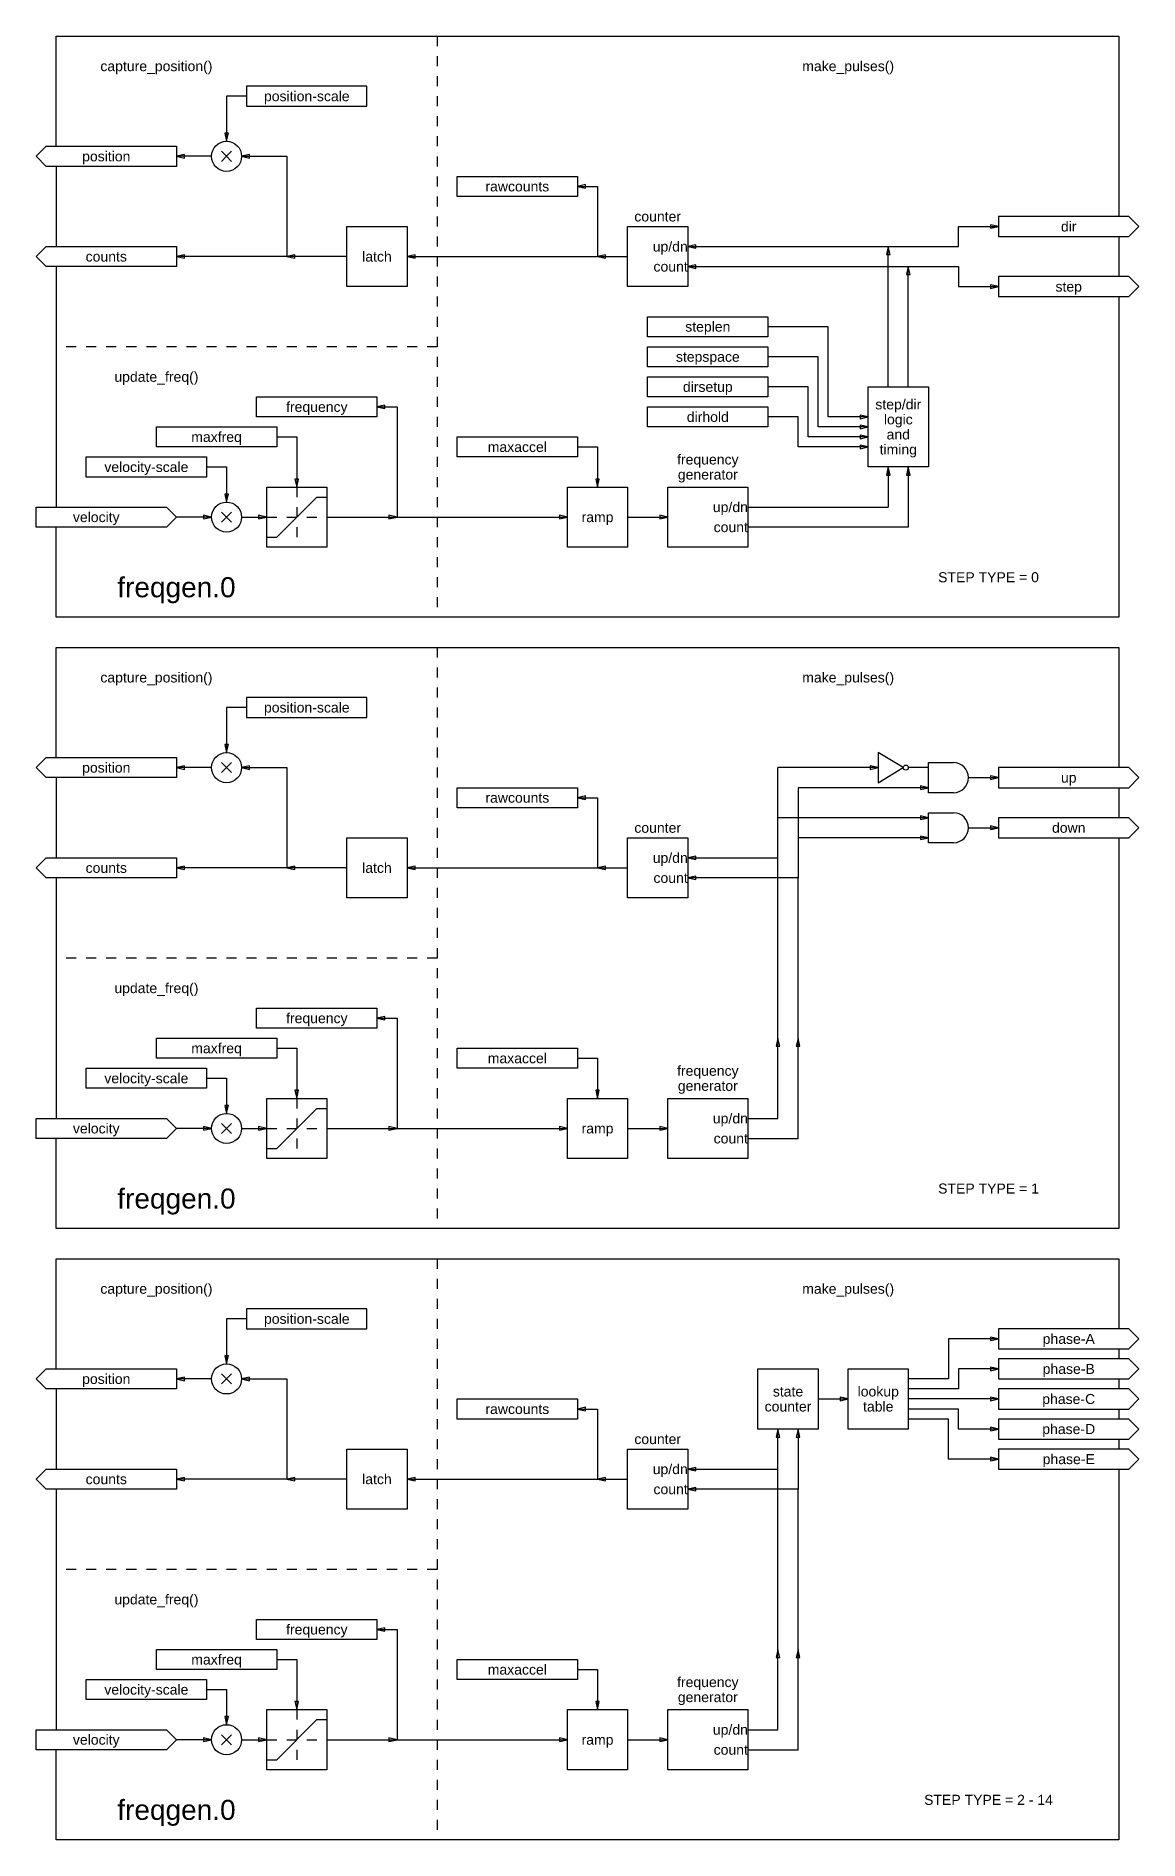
# Model space of a CAD drawing. Extents: x -20 to -9, y -1.6 to 16.4.
import ezdxf
from ezdxf.enums import TextEntityAlignment as Align

# ---------------------------------------------------------------- set-up
doc = ezdxf.new("R2010")
doc.units = 0
doc.linetypes.add('DASH', pattern=[0.1, 0.025, -0.025, -0.025, 0.025])
doc.linetypes.add('ORTHO_50_50', pattern=[0.05, 0.0125, -0.0125, -0.0125, 0.0125])
for name, color, linetype in [('INTERNALS', 7, 'CONTINUOUS'), ('PARAMS', 7, 'CONTINUOUS'), ('STANDARD', 7, 'CONTINUOUS')]:
    doc.layers.add(name, color=color, linetype=linetype)
doc.styles.add('STYLE1', font='Arial.ttf')

msp = doc.modelspace()

# ---------------------------------------------------------------- linework, layer by layer
at = {"layer": 'INTERNALS', "color": 7}
msp.add_lwpolyline([(-11.35, 9.1), (-11.6, 9.25), (-11.6, 8.95), (-11.35, 9.1), (-11.35, 9.1)], close=True, dxfattribs=at)
msp.add_circle((-11.325, 9.1), 0.025, dxfattribs=at)
at = {"layer": 'PARAMS', "color": 7}
for p, q in [((-16.7, 15.9), (-17.9, 15.9)), ((-17.9, 15.9), (-17.9, 15.7)), ((-16.7, 15.7), (-16.7, 15.9)), ((-17.9, 15.7), (-16.7, 15.7)), ((-15.8, 14.8), (-15.8, 15)), ((-15.8, 15), (-14.6, 15)), ((-14.6, 15), (-14.6, 14.8)), ((-14.6, 14.8), (-15.8, 14.8)), ((-13.9, 13.4), (-13.9, 13.6)), ((-13.9, 13.6), (-12.7, 13.6)), ((-12.7, 13.6), (-12.7, 13.4)), ((-12.7, 13.4), (-13.9, 13.4)), ((-13.9, 13.1), (-13.9, 13.3)), ((-13.9, 13.3), (-12.7, 13.3)), ((-12.7, 13.3), (-12.7, 13.1)), ((-12.7, 13.1), (-13.9, 13.1)), ((-13.9, 12.8), (-13.9, 13)), ((-13.9, 13), (-12.7, 13)), ((-12.7, 13), (-12.7, 12.8)), ((-17.8, 12.6), (-17.8, 12.8)), ((-17.8, 12.8), (-16.6, 12.8)), ((-16.6, 12.8), (-16.6, 12.6)), ((-12.7, 12.8), (-13.9, 12.8)), ((-16.6, 12.6), (-17.8, 12.6)), ((-13.9, 12.5), (-13.9, 12.7)), ((-13.9, 12.7), (-12.7, 12.7)), ((-12.7, 12.7), (-12.7, 12.5)), ((-18.8, 12.3), (-18.8, 12.5)), ((-18.8, 12.5), (-17.6, 12.5)), ((-17.6, 12.5), (-17.6, 12.3)), ((-12.7, 12.5), (-13.9, 12.5)), ((-17.6, 12.3), (-18.8, 12.3)), ((-15.8, 12.2), (-15.8, 12.4)), ((-15.8, 12.4), (-14.6, 12.4)), ((-14.6, 12.4), (-14.6, 12.2)), ((-19.5, 12), (-19.5, 12.2)), ((-19.5, 12.2), (-18.3, 12.2)), ((-18.3, 12.2), (-18.3, 12)), ((-14.6, 12.2), (-15.8, 12.2)), ((-18.3, 12), (-19.5, 12)), ((-16.7, 9.8), (-17.9, 9.8)), ((-17.9, 9.8), (-17.9, 9.6)), ((-16.7, 9.6), (-16.7, 9.8)), ((-17.9, 9.6), (-16.7, 9.6)), ((-15.8, 8.7), (-15.8, 8.9)), ((-15.8, 8.9), (-14.6, 8.9)), ((-14.6, 8.9), (-14.6, 8.7)), ((-14.6, 8.7), (-15.8, 8.7)), ((-17.8, 6.5), (-17.8, 6.7)), ((-17.8, 6.7), (-16.6, 6.7)), ((-16.6, 6.7), (-16.6, 6.5)), ((-16.6, 6.5), (-17.8, 6.5)), ((-18.8, 6.2), (-18.8, 6.4)), ((-18.8, 6.4), (-17.6, 6.4)), ((-17.6, 6.4), (-17.6, 6.2)), ((-15.8, 6.1), (-15.8, 6.3)), ((-15.8, 6.3), (-14.6, 6.3)), ((-14.6, 6.3), (-14.6, 6.1)), ((-17.6, 6.2), (-18.8, 6.2)), ((-19.5, 5.9), (-19.5, 6.1)), ((-19.5, 6.1), (-18.3, 6.1)), ((-18.3, 6.1), (-18.3, 5.9)), ((-14.6, 6.1), (-15.8, 6.1)), ((-18.3, 5.9), (-19.5, 5.9)), ((-16.7, 3.7), (-17.9, 3.7)), ((-17.9, 3.7), (-17.9, 3.5)), ((-16.7, 3.5), (-16.7, 3.7)), ((-17.9, 3.5), (-16.7, 3.5)), ((-15.8, 2.6), (-15.8, 2.8)), ((-15.8, 2.8), (-14.6, 2.8)), ((-14.6, 2.8), (-14.6, 2.6)), ((-14.6, 2.6), (-15.8, 2.6)), ((-17.8, 0.4), (-17.8, 0.6)), ((-17.8, 0.6), (-16.6, 0.6)), ((-16.6, 0.6), (-16.6, 0.4)), ((-16.6, 0.4), (-17.8, 0.4)), ((-18.8, 0.1), (-18.8, 0.3)), ((-18.8, 0.3), (-17.6, 0.3)), ((-17.6, 0.3), (-17.6, 0.1)), ((-15.8, 0), (-15.8, 0.2)), ((-15.8, 0.2), (-14.6, 0.2)), ((-14.6, 0.2), (-14.6, 0)), ((-19.5, -0.2), (-19.5, 0)), ((-19.5, 0), (-18.3, 0)), ((-17.6, 0.1), (-18.8, 0.1)), ((-18.3, 0), (-18.3, -0.2)), ((-14.6, 0), (-15.8, 0)), ((-18.3, -0.2), (-19.5, -0.2))]:
    msp.add_line(p, q, dxfattribs=at)
at = {"layer": 'STANDARD', "color": 7}
for p, q in [((-19.8, 15.3), (-19.8, 16.4)), ((-19.8, 16.4), (-9.2, 16.4)), ((-9.2, 16.4), (-9.2, 14.6)), ((-17.9, 15.8), (-18.1, 15.8)), ((-18.1, 15.8), (-18.1, 15.35)), ((-18.25, 15.2), (-18.6, 15.2)), ((-18.1, 15.2), (-18.15, 15.25)), ((-18.1, 15.2), (-18.15, 15.15)), ((-18.1, 15.2), (-18.05, 15.25)), ((-18.1, 15.2), (-18.05, 15.15)), ((-17.95, 15.2), (-17.5, 15.2)), ((-17.5, 15.2), (-17.5, 14.2)), ((-19.8, 15.1), (-19.8, 14.3)), ((-14.6, 14.9), (-14.4, 14.9)), ((-14.4, 14.9), (-14.4, 14.2)), ((-10.8, 14.3), (-10.8, 14.5)), ((-10.8, 14.5), (-10.4, 14.5)), ((-9.2, 14.4), (-9.2, 14)), ((-13.5, 14.3), (-10.8, 14.3)), ((-11.5, 12.9), (-11.5, 14.3)), ((-19.8, 14.1), (-19.8, 11.7)), ((-17.5, 14.2), (-18.6, 14.2)), ((-16.9, 14.2), (-17.5, 14.2)), ((-14.4, 14.2), (-14.1, 14.2)), ((-13.5, 14.1), (-10.8, 14.1)), ((-11.3, 12.9), (-11.3, 14.1)), ((-10.8, 14.1), (-10.8, 13.9)), ((-10.8, 13.9), (-10.4, 13.9)), ((-9.2, 13.8), (-9.2, 10.6)), ((-12.1, 13.5), (-12.7, 13.5)), ((-12.1, 12.6), (-12.1, 13.5)), ((-12.2, 13.2), (-12.7, 13.2)), ((-12.2, 12.5), (-12.2, 13.2)), ((-12.3, 12.9), (-12.7, 12.9)), ((-12.3, 12.4), (-12.3, 12.9)), ((-16.6, 12.7), (-16.4, 12.7)), ((-16.4, 12.7), (-16.4, 11.6)), ((-12.4, 12.6), (-12.7, 12.6)), ((-12.4, 12.3), (-12.4, 12.6)), ((-11.7, 12.6), (-12.1, 12.6)), ((-11.7, 12.5), (-12.2, 12.5)), ((-17.6, 12.4), (-17.4, 12.4)), ((-17.4, 12.4), (-17.4, 11.9)), ((-14.6, 12.3), (-14.4, 12.3)), ((-14.4, 12.3), (-14.4, 11.9)), ((-11.7, 12.3), (-12.4, 12.3)), ((-11.7, 12.4), (-12.3, 12.4)), ((-18.3, 12.1), (-18.1, 12.1)), ((-18.1, 12.1), (-18.1, 11.75)), ((-11.5, 12.1), (-11.5, 11.7)), ((-11.3, 12.1), (-11.3, 11.5)), ((-17.6, 11.4), (-17.2, 11.8)), ((-17.2, 11.8), (-17.1, 11.8)), ((-12.9, 11.7), (-11.5, 11.7)), ((-18.25, 11.6), (-18.6, 11.6)), ((-18.1, 11.6), (-18.15, 11.65)), ((-18.1, 11.6), (-18.15, 11.55)), ((-18.1, 11.6), (-18.05, 11.65)), ((-18.1, 11.6), (-18.05, 11.55)), ((-17.95, 11.6), (-17.7, 11.6)), ((-17.1, 11.6), (-16.4, 11.6)), ((-16.4, 11.6), (-14.7, 11.6)), ((-14.1, 11.6), (-13.7, 11.6)), ((-19.8, 10.6), (-19.8, 11.5)), ((-17.7, 11.4), (-17.6, 11.4)), ((-11.3, 11.5), (-12.9, 11.5)), ((-9.2, 10.6), (-19.8, 10.6)), ((-19.8, 9.2), (-19.8, 10.3)), ((-19.8, 10.3), (-9.2, 10.3)), ((-9.2, 10.3), (-9.2, 9.1)), ((-17.9, 9.7), (-18.1, 9.7)), ((-18.1, 9.7), (-18.1, 9.25)), ((-19.8, 9), (-19.8, 8.2)), ((-18.25, 9.1), (-18.6, 9.1)), ((-18.1, 9.1), (-18.15, 9.15)), ((-18.1, 9.1), (-18.15, 9.05)), ((-18.1, 9.1), (-18.05, 9.15)), ((-18.1, 9.1), (-18.05, 9.05)), ((-17.95, 9.1), (-17.5, 9.1)), ((-17.5, 9.1), (-17.5, 8.1)), ((-12.6, 6.4), (-12.6, 9.1)), ((-11.6, 9.1), (-12.6, 9.1)), ((-11.1, 9.1), (-11.3, 9.1)), ((-11.1, 8.85), (-11.1, 9.15)), ((-11.1, 9.15), (-10.85, 9.15)), ((-10.7, 9), (-10.4, 9)), ((-12.4, 8.9), (-12.4, 8)), ((-11.1, 8.9), (-12.4, 8.9)), ((-10.85, 8.85), (-11.1, 8.85)), ((-9.2, 8.9), (-9.2, 8.6)), ((-14.6, 8.8), (-14.4, 8.8)), ((-14.4, 8.8), (-14.4, 8.1)), ((-11.1, 8.35), (-11.1, 8.65)), ((-11.1, 8.65), (-10.85, 8.65)), ((-11.1, 8.6), (-12.6, 8.6)), ((-10.7, 8.5), (-10.4, 8.5)), ((-11.1, 8.4), (-12.4, 8.4)), ((-10.85, 8.35), (-11.1, 8.35)), ((-9.2, 8.4), (-9.2, 4.5)), ((-17.5, 8.1), (-18.6, 8.1)), ((-16.9, 8.1), (-17.5, 8.1)), ((-14.4, 8.1), (-14.1, 8.1)), ((-13.5, 8.2), (-12.6, 8.2)), ((-19.8, 8), (-19.8, 5.6)), ((-12.4, 8), (-13.5, 8)), ((-12.4, 6.4), (-12.4, 8)), ((-16.6, 6.6), (-16.4, 6.6)), ((-16.4, 6.6), (-16.4, 5.5)), ((-17.6, 6.3), (-17.4, 6.3)), ((-17.4, 6.3), (-17.4, 5.8)), ((-12.6, 5.6), (-12.6, 6.4)), ((-12.4, 5.4), (-12.4, 6.4)), ((-14.6, 6.2), (-14.4, 6.2)), ((-14.4, 6.2), (-14.4, 5.8)), ((-18.3, 6), (-18.1, 6)), ((-18.1, 6), (-18.1, 5.65)), ((-17.6, 5.3), (-17.2, 5.7)), ((-17.2, 5.7), (-17.1, 5.7)), ((-12.9, 5.6), (-12.6, 5.6)), ((-19.8, 4.5), (-19.8, 5.4)), ((-18.25, 5.5), (-18.6, 5.5)), ((-18.1, 5.5), (-18.15, 5.55)), ((-18.1, 5.5), (-18.15, 5.45)), ((-18.1, 5.5), (-18.05, 5.55)), ((-18.1, 5.5), (-18.05, 5.45)), ((-17.95, 5.5), (-17.7, 5.5)), ((-17.1, 5.5), (-16.4, 5.5)), ((-16.4, 5.5), (-14.7, 5.5)), ((-14.1, 5.5), (-13.7, 5.5)), ((-12.9, 5.4), (-12.4, 5.4)), ((-17.7, 5.3), (-17.6, 5.3)), ((-9.2, 4.5), (-19.8, 4.5)), ((-19.8, 3.1), (-19.8, 4.2)), ((-19.8, 4.2), (-9.2, 4.2)), ((-9.2, 4.2), (-9.2, 3.5)), ((-17.9, 3.6), (-18.1, 3.6)), ((-18.1, 3.6), (-18.1, 3.15)), ((-10.9, 3.4), (-10.9, 3)), ((-10.4, 3.4), (-10.9, 3.4)), ((-9.2, 3.3), (-9.2, 3.2)), ((-10.8, 3.1), (-10.8, 2.9)), ((-10.4, 3.1), (-10.8, 3.1)), ((-19.8, 2.9), (-19.8, 2.1)), ((-18.25, 3), (-18.6, 3)), ((-18.1, 3), (-18.15, 3.05)), ((-18.1, 3), (-18.15, 2.95)), ((-18.1, 3), (-18.05, 3.05)), ((-18.1, 3), (-18.05, 2.95)), ((-17.95, 3), (-17.5, 3)), ((-17.5, 3), (-17.5, 2)), ((-10.9, 3), (-11.3, 3)), ((-10.8, 2.9), (-11.3, 2.9)), ((-9.2, 3), (-9.2, 2.9)), ((-14.6, 2.7), (-14.4, 2.7)), ((-14.4, 2.7), (-14.4, 2)), ((-12.2, 2.8), (-11.9, 2.8)), ((-10.4, 2.8), (-11.3, 2.8)), ((-10.8, 2.7), (-11.3, 2.7)), ((-10.8, 2.5), (-10.8, 2.7)), ((-9.2, 2.7), (-9.2, 2.6)), ((-10.9, 2.6), (-11.3, 2.6)), ((-10.9, 2.2), (-10.9, 2.6)), ((-12.6, 0.3), (-12.6, 2.5)), ((-12.4, 2.5), (-12.4, 1.9)), ((-10.4, 2.5), (-10.8, 2.5)), ((-9.2, 2.4), (-9.2, 2.3)), ((-10.4, 2.2), (-10.9, 2.2)), ((-17.5, 2), (-18.6, 2)), ((-16.9, 2), (-17.5, 2)), ((-14.4, 2), (-14.1, 2)), ((-13.5, 2.1), (-12.6, 2.1)), ((-9.2, 2.1), (-9.2, -1.6)), ((-19.8, 1.9), (-19.8, -0.5)), ((-12.4, 1.9), (-13.5, 1.9)), ((-12.4, 0.3), (-12.4, 1.9)), ((-16.6, 0.5), (-16.4, 0.5)), ((-16.4, 0.5), (-16.4, -0.6)), ((-17.6, 0.2), (-17.4, 0.2)), ((-17.4, 0.2), (-17.4, -0.3)), ((-12.6, -0.5), (-12.6, 0.3)), ((-12.4, -0.7), (-12.4, 0.3)), ((-14.6, 0.1), (-14.4, 0.1)), ((-14.4, 0.1), (-14.4, -0.3)), ((-18.3, -0.1), (-18.1, -0.1)), ((-18.1, -0.1), (-18.1, -0.45)), ((-17.6, -0.8), (-17.2, -0.4)), ((-17.2, -0.4), (-17.1, -0.4)), ((-12.9, -0.5), (-12.6, -0.5)), ((-19.8, -1.6), (-19.8, -0.7)), ((-18.25, -0.6), (-18.6, -0.6)), ((-18.1, -0.6), (-18.15, -0.55)), ((-18.1, -0.6), (-18.15, -0.65)), ((-18.1, -0.6), (-18.05, -0.55)), ((-18.1, -0.6), (-18.05, -0.65)), ((-17.95, -0.6), (-17.7, -0.6)), ((-17.1, -0.6), (-16.4, -0.6)), ((-16.4, -0.6), (-14.7, -0.6)), ((-14.1, -0.6), (-13.7, -0.6)), ((-12.9, -0.7), (-12.4, -0.7)), ((-17.7, -0.8), (-17.6, -0.8)), ((-9.2, -1.6), (-19.8, -1.6))]:
    msp.add_line(p, q, dxfattribs=at)
at = {"layer": 'STANDARD', "color": 7, "linetype": 'DASH'}
for p, q in [((-16, 16.4), (-16, 10.6)), ((-16, 13.3), (-19.8, 13.3)), ((-16, 10.3), (-16, 4.5)), ((-16, 7.2), (-19.8, 7.2)), ((-16, 4.2), (-16, -1.6)), ((-16, 1.1), (-19.8, 1.1))]:
    msp.add_line(p, q, dxfattribs=at)
at = {"layer": 'STANDARD', "color": 7, "linetype": 'ORTHO_50_50'}
for p, q in [((-17.4, 11.9), (-17.4, 11.3)), ((-17.7, 11.6), (-17.1, 11.6)), ((-17.4, 5.8), (-17.4, 5.2)), ((-17.7, 5.5), (-17.1, 5.5)), ((-17.4, -0.3), (-17.4, -0.9)), ((-17.7, -0.6), (-17.1, -0.6))]:
    msp.add_line(p, q, dxfattribs=at)
at = {"layer": 'STANDARD', "color": 7}
for points in [[(-19.9, 15.1), (-20, 15.2), (-19.9, 15.3), (-18.6, 15.3), (-18.6, 15.1), (-19.9, 15.1), (-19.9, 15.1)], [(-9.1, 14.4), (-9, 14.5), (-9.1, 14.6), (-10.4, 14.6), (-10.4, 14.4), (-9.1, 14.4), (-9.1, 14.4)], [(-16.9, 13.9), (-16.9, 14.5), (-16.3, 14.5), (-16.3, 13.9), (-16.9, 13.9)], [(-14.1, 13.9), (-14.1, 14.5), (-13.5, 14.5), (-13.5, 13.9), (-14.1, 13.9)], [(-19.9, 14.1), (-20, 14.2), (-19.9, 14.3), (-18.6, 14.3), (-18.6, 14.1), (-19.9, 14.1), (-19.9, 14.1)], [(-9.1, 13.8), (-9, 13.9), (-9.1, 14), (-10.4, 14), (-10.4, 13.8), (-9.1, 13.8), (-9.1, 13.8)], [(-11.7, 12.1), (-11.7, 12.9), (-11.1, 12.9), (-11.1, 12.1), (-11.7, 12.1)], [(-17.7, 11.3), (-17.7, 11.9), (-17.1, 11.9), (-17.1, 11.3), (-17.7, 11.3)], [(-14.7, 11.3), (-14.7, 11.9), (-14.1, 11.9), (-14.1, 11.3), (-14.7, 11.3)], [(-13.7, 11.3), (-13.7, 11.9), (-12.9, 11.9), (-12.9, 11.3), (-13.7, 11.3)], [(-20, 11.5), (-20, 11.7), (-18.7, 11.7), (-18.6, 11.6), (-18.7, 11.5), (-20, 11.5), (-20, 11.5)], [(-19.9, 9), (-20, 9.1), (-19.9, 9.2), (-18.6, 9.2), (-18.6, 9), (-19.9, 9), (-19.9, 9)], [(-9.1, 8.9), (-9, 9), (-9.1, 9.1), (-10.4, 9.1), (-10.4, 8.9), (-9.1, 8.9), (-9.1, 8.9)], [(-9.1, 8.4), (-9, 8.5), (-9.1, 8.6), (-10.4, 8.6), (-10.4, 8.4), (-9.1, 8.4), (-9.1, 8.4)], [(-16.9, 7.8), (-16.9, 8.4), (-16.3, 8.4), (-16.3, 7.8), (-16.9, 7.8)], [(-14.1, 7.8), (-14.1, 8.4), (-13.5, 8.4), (-13.5, 7.8), (-14.1, 7.8)], [(-19.9, 8), (-20, 8.1), (-19.9, 8.2), (-18.6, 8.2), (-18.6, 8), (-19.9, 8), (-19.9, 8)], [(-17.7, 5.2), (-17.7, 5.8), (-17.1, 5.8), (-17.1, 5.2), (-17.7, 5.2)], [(-14.7, 5.2), (-14.7, 5.8), (-14.1, 5.8), (-14.1, 5.2), (-14.7, 5.2)], [(-13.7, 5.2), (-13.7, 5.8), (-12.9, 5.8), (-12.9, 5.2), (-13.7, 5.2)], [(-20, 5.4), (-20, 5.6), (-18.7, 5.6), (-18.6, 5.5), (-18.7, 5.4), (-20, 5.4), (-20, 5.4)], [(-9.1, 3.3), (-9, 3.4), (-9.1, 3.5), (-10.4, 3.5), (-10.4, 3.3), (-9.1, 3.3), (-9.1, 3.3)], [(-19.9, 2.9), (-20, 3), (-19.9, 3.1), (-18.6, 3.1), (-18.6, 2.9), (-19.9, 2.9), (-19.9, 2.9)], [(-12.8, 2.5), (-12.8, 3.1), (-12.2, 3.1), (-12.2, 2.5), (-12.8, 2.5)], [(-11.9, 2.5), (-11.9, 3.1), (-11.3, 3.1), (-11.3, 2.5), (-11.9, 2.5)], [(-9.1, 3), (-9, 3.1), (-9.1, 3.2), (-10.4, 3.2), (-10.4, 3), (-9.1, 3), (-9.1, 3)], [(-9.1, 2.7), (-9, 2.8), (-9.1, 2.9), (-10.4, 2.9), (-10.4, 2.7), (-9.1, 2.7), (-9.1, 2.7)], [(-9.1, 2.4), (-9, 2.5), (-9.1, 2.6), (-10.4, 2.6), (-10.4, 2.4), (-9.1, 2.4), (-9.1, 2.4)], [(-16.9, 1.7), (-16.9, 2.3), (-16.3, 2.3), (-16.3, 1.7), (-16.9, 1.7)], [(-14.1, 1.7), (-14.1, 2.3), (-13.5, 2.3), (-13.5, 1.7), (-14.1, 1.7)], [(-9.1, 2.1), (-9, 2.2), (-9.1, 2.3), (-10.4, 2.3), (-10.4, 2.1), (-9.1, 2.1), (-9.1, 2.1)], [(-19.9, 1.9), (-20, 2), (-19.9, 2.1), (-18.6, 2.1), (-18.6, 1.9), (-19.9, 1.9), (-19.9, 1.9)], [(-17.7, -0.9), (-17.7, -0.3), (-17.1, -0.3), (-17.1, -0.9), (-17.7, -0.9)], [(-14.7, -0.9), (-14.7, -0.3), (-14.1, -0.3), (-14.1, -0.9), (-14.7, -0.9)], [(-13.7, -0.9), (-13.7, -0.3), (-12.9, -0.3), (-12.9, -0.9), (-13.7, -0.9)], [(-20, -0.7), (-20, -0.5), (-18.7, -0.5), (-18.6, -0.6), (-18.7, -0.7), (-20, -0.7), (-20, -0.7)]]:
    msp.add_lwpolyline(points, close=True, dxfattribs=at)
for points in [[(-18.1, 15.35), (-18.08222, 15.43), (-18.11778, 15.43), (-18.1, 15.35)], [(-18.6, 15.2), (-18.52, 15.18222), (-18.52, 15.21778), (-18.6, 15.2)], [(-17.95, 15.2), (-17.87, 15.18222), (-17.87, 15.21778), (-17.95, 15.2)], [(-14.6, 14.9), (-14.52, 14.88222), (-14.52, 14.91778), (-14.6, 14.9)], [(-10.4, 14.5), (-10.48, 14.51778), (-10.48, 14.48222), (-10.4, 14.5)], [(-13.5, 14.3), (-13.42, 14.28222), (-13.42, 14.31778), (-13.5, 14.3)], [(-11.5, 14.3), (-11.51778, 14.22), (-11.48222, 14.22), (-11.5, 14.3)], [(-18.6, 14.2), (-18.52, 14.18222), (-18.52, 14.21778), (-18.6, 14.2)], [(-17.5, 14.2), (-17.42, 14.18222), (-17.42, 14.21778), (-17.5, 14.2)], [(-16.3, 14.2), (-16.22, 14.18222), (-16.22, 14.21778), (-16.3, 14.2)], [(-16.3, 14.2), (-14.4, 14.2)], [(-14.4, 14.2), (-14.32, 14.18222), (-14.32, 14.21778), (-14.4, 14.2)], [(-13.5, 14.1), (-13.42, 14.08222), (-13.42, 14.11778), (-13.5, 14.1)], [(-11.3, 14.1), (-11.31778, 14.02), (-11.28222, 14.02), (-11.3, 14.1)], [(-10.4, 13.9), (-10.48, 13.91778), (-10.48, 13.88222), (-10.4, 13.9)], [(-16.6, 12.7), (-16.52, 12.68222), (-16.52, 12.71778), (-16.6, 12.7)], [(-11.7, 12.6), (-11.78, 12.61778), (-11.78, 12.58222), (-11.7, 12.6)], [(-11.7, 12.5), (-11.78, 12.51778), (-11.78, 12.48222), (-11.7, 12.5)], [(-11.7, 12.4), (-11.78, 12.41778), (-11.78, 12.38222), (-11.7, 12.4)], [(-11.7, 12.3), (-11.78, 12.31778), (-11.78, 12.28222), (-11.7, 12.3)], [(-11.5, 12.1), (-11.51778, 12.02), (-11.48222, 12.02), (-11.5, 12.1)], [(-11.3, 12.1), (-11.31778, 12.02), (-11.28222, 12.02), (-11.3, 12.1)], [(-17.4, 11.9), (-17.38222, 11.98), (-17.41778, 11.98), (-17.4, 11.9)], [(-14.4, 11.9), (-14.38222, 11.98), (-14.41778, 11.98), (-14.4, 11.9)], [(-18.1, 11.75), (-18.08222, 11.83), (-18.11778, 11.83), (-18.1, 11.75)], [(-18.25, 11.6), (-18.33, 11.61778), (-18.33, 11.58222), (-18.25, 11.6)], [(-17.7, 11.6), (-17.78, 11.61778), (-17.78, 11.58222), (-17.7, 11.6)], [(-16.4, 11.6), (-16.48, 11.61778), (-16.48, 11.58222), (-16.4, 11.6)], [(-14.7, 11.6), (-14.78, 11.61778), (-14.78, 11.58222), (-14.7, 11.6)], [(-13.7, 11.6), (-13.78, 11.61778), (-13.78, 11.58222), (-13.7, 11.6)], [(-18.1, 9.25), (-18.08222, 9.33), (-18.11778, 9.33), (-18.1, 9.25)], [(-18.6, 9.1), (-18.52, 9.08222), (-18.52, 9.11778), (-18.6, 9.1)], [(-17.95, 9.1), (-17.87, 9.08222), (-17.87, 9.11778), (-17.95, 9.1)], [(-11.6, 9.1), (-11.68, 9.11778), (-11.68, 9.08222), (-11.6, 9.1)], [(-10.4, 9), (-10.48, 9.01778), (-10.48, 8.98222), (-10.4, 9)], [(-11.1, 8.9), (-11.18, 8.91778), (-11.18, 8.88222), (-11.1, 8.9)], [(-14.6, 8.8), (-14.52, 8.78222), (-14.52, 8.81778), (-14.6, 8.8)], [(-11.1, 8.6), (-11.18, 8.61778), (-11.18, 8.58222), (-11.1, 8.6)], [(-10.4, 8.5), (-10.48, 8.51778), (-10.48, 8.48222), (-10.4, 8.5)], [(-11.1, 8.4), (-11.18, 8.41778), (-11.18, 8.38222), (-11.1, 8.4)], [(-18.6, 8.1), (-18.52, 8.08222), (-18.52, 8.11778), (-18.6, 8.1)], [(-17.5, 8.1), (-17.42, 8.08222), (-17.42, 8.11778), (-17.5, 8.1)], [(-16.3, 8.1), (-16.22, 8.08222), (-16.22, 8.11778), (-16.3, 8.1)], [(-16.3, 8.1), (-14.4, 8.1)], [(-14.4, 8.1), (-14.32, 8.08222), (-14.32, 8.11778), (-14.4, 8.1)], [(-13.5, 8.2), (-13.42, 8.18222), (-13.42, 8.21778), (-13.5, 8.2)], [(-13.5, 8), (-13.42, 7.98222), (-13.42, 8.01778), (-13.5, 8)], [(-16.6, 6.6), (-16.52, 6.58222), (-16.52, 6.61778), (-16.6, 6.6)], [(-12.6, 6.4), (-12.61778, 6.32), (-12.58222, 6.32), (-12.6, 6.4)], [(-12.4, 6.4), (-12.41778, 6.32), (-12.38222, 6.32), (-12.4, 6.4)], [(-17.4, 5.8), (-17.38222, 5.88), (-17.41778, 5.88), (-17.4, 5.8)], [(-14.4, 5.8), (-14.38222, 5.88), (-14.41778, 5.88), (-14.4, 5.8)], [(-18.1, 5.65), (-18.08222, 5.73), (-18.11778, 5.73), (-18.1, 5.65)], [(-18.25, 5.5), (-18.33, 5.51778), (-18.33, 5.48222), (-18.25, 5.5)], [(-17.7, 5.5), (-17.78, 5.51778), (-17.78, 5.48222), (-17.7, 5.5)], [(-16.4, 5.5), (-16.48, 5.51778), (-16.48, 5.48222), (-16.4, 5.5)], [(-14.7, 5.5), (-14.78, 5.51778), (-14.78, 5.48222), (-14.7, 5.5)], [(-13.7, 5.5), (-13.78, 5.51778), (-13.78, 5.48222), (-13.7, 5.5)], [(-10.4, 3.4), (-10.48, 3.41778), (-10.48, 3.38222), (-10.4, 3.4)], [(-18.1, 3.15), (-18.08222, 3.23), (-18.11778, 3.23), (-18.1, 3.15)], [(-10.4, 3.1), (-10.48, 3.11778), (-10.48, 3.08222), (-10.4, 3.1)], [(-18.6, 3), (-18.52, 2.98222), (-18.52, 3.01778), (-18.6, 3)], [(-17.95, 3), (-17.87, 2.98222), (-17.87, 3.01778), (-17.95, 3)], [(-14.6, 2.7), (-14.52, 2.68222), (-14.52, 2.71778), (-14.6, 2.7)], [(-11.9, 2.8), (-11.98, 2.81778), (-11.98, 2.78222), (-11.9, 2.8)], [(-10.4, 2.8), (-10.48, 2.81778), (-10.48, 2.78222), (-10.4, 2.8)], [(-12.6, 2.5), (-12.61778, 2.42), (-12.58222, 2.42), (-12.6, 2.5)], [(-12.4, 2.5), (-12.41778, 2.42), (-12.38222, 2.42), (-12.4, 2.5)], [(-10.4, 2.5), (-10.48, 2.51778), (-10.48, 2.48222), (-10.4, 2.5)], [(-10.4, 2.2), (-10.48, 2.21778), (-10.48, 2.18222), (-10.4, 2.2)], [(-18.6, 2), (-18.52, 1.98222), (-18.52, 2.01778), (-18.6, 2)], [(-17.5, 2), (-17.42, 1.98222), (-17.42, 2.01778), (-17.5, 2)], [(-16.3, 2), (-16.22, 1.98222), (-16.22, 2.01778), (-16.3, 2)], [(-16.3, 2), (-14.4, 2)], [(-14.4, 2), (-14.32, 1.98222), (-14.32, 2.01778), (-14.4, 2)], [(-13.5, 2.1), (-13.42, 2.08222), (-13.42, 2.11778), (-13.5, 2.1)], [(-13.5, 1.9), (-13.42, 1.88222), (-13.42, 1.91778), (-13.5, 1.9)], [(-16.6, 0.5), (-16.52, 0.48222), (-16.52, 0.51778), (-16.6, 0.5)], [(-12.6, 0.3), (-12.61778, 0.22), (-12.58222, 0.22), (-12.6, 0.3)], [(-12.4, 0.3), (-12.41778, 0.22), (-12.38222, 0.22), (-12.4, 0.3)], [(-17.4, -0.3), (-17.38222, -0.22), (-17.41778, -0.22), (-17.4, -0.3)], [(-14.4, -0.3), (-14.38222, -0.22), (-14.41778, -0.22), (-14.4, -0.3)], [(-18.1, -0.45), (-18.08222, -0.37), (-18.11778, -0.37), (-18.1, -0.45)], [(-18.25, -0.6), (-18.33, -0.58222), (-18.33, -0.61778), (-18.25, -0.6)], [(-17.7, -0.6), (-17.78, -0.58222), (-17.78, -0.61778), (-17.7, -0.6)], [(-16.4, -0.6), (-16.48, -0.58222), (-16.48, -0.61778), (-16.4, -0.6)], [(-14.7, -0.6), (-14.78, -0.58222), (-14.78, -0.61778), (-14.7, -0.6)], [(-13.7, -0.6), (-13.78, -0.58222), (-13.78, -0.61778), (-13.7, -0.6)]]:
    msp.add_lwpolyline(points, dxfattribs=at)
for centre in [(-18.1, 15.2), (-18.1, 11.6), (-18.1, 9.1), (-18.1, 5.5), (-18.1, 3), (-18.1, -0.6)]:
    msp.add_circle(centre, 0.15, dxfattribs=at)
for centre in [(-10.85, 9), (-10.85, 8.5)]:
    msp.add_arc(centre, 0.15, 270, 450, dxfattribs=at)

# ---------------------------------------------------------------- texts
at = {"layer": 'PARAMS', "color": 7, "style": 'STYLE1'}
for s, p in [('position-scale', (-17.3, 15.8)), ('rawcounts', (-15.2, 14.9)), ('counter', (-13.8, 14.6)), ('latch', (-16.6, 14.2)), ('steplen', (-13.3, 13.5)), ('stepspace', (-13.3, 13.2)), ('dirsetup', (-13.3, 12.9)), ('step/dir', (-11.4, 12.725)), ('frequency', (-17.2, 12.7)), ('dirhold', (-13.3, 12.6)), ('logic', (-11.4, 12.575)), ('maxfreq', (-18.2, 12.4)), ('and', (-11.4, 12.425)), ('maxaccel', (-15.2, 12.3)), ('timing', (-11.4, 12.275)), ('velocity-scale', (-18.9, 12.1)), ('frequency', (-13.3, 12.175)), ('generator', (-13.3, 12.025)), ('ramp', (-14.4, 11.6)), ('position-scale', (-17.3, 9.7)), ('rawcounts', (-15.2, 8.8)), ('counter', (-13.8, 8.5)), ('latch', (-16.6, 8.1)), ('frequency', (-17.2, 6.6)), ('maxfreq', (-18.2, 6.3)), ('maxaccel', (-15.2, 6.2)), ('frequency', (-13.3, 6.075)), ('velocity-scale', (-18.9, 6)), ('generator', (-13.3, 5.925)), ('ramp', (-14.4, 5.5)), ('position-scale', (-17.3, 3.6)), ('state', (-12.5, 2.875)), ('lookup', (-11.6, 2.875)), ('rawcounts', (-15.2, 2.7)), ('counter', (-12.5, 2.725)), ('table', (-11.6, 2.725)), ('counter', (-13.8, 2.4)), ('latch', (-16.6, 2)), ('frequency', (-17.2, 0.5)), ('maxfreq', (-18.2, 0.2)), ('maxaccel', (-15.2, 0.1)), ('frequency', (-13.3, -0.025)), ('velocity-scale', (-18.9, -0.1)), ('generator', (-13.3, -0.175)), ('ramp', (-14.4, -0.6))]:
    msp.add_text(s, height=0.1, dxfattribs=at).set_placement(p, align=Align.MIDDLE_CENTER)
at = {"layer": 'STANDARD', "color": 7, "style": 'STYLE1'}
for s, height, p in [('capture_position()', 0.1, (-18.8, 16.1)), ('make_pulses()', 0.1, (-11.9, 16.1)), ('position', 0.1, (-19.3, 15.2)), ('dir', 0.1, (-9.7, 14.5)), ('counts', 0.1, (-19.3, 14.2)), ('step', 0.1, (-9.7, 13.9)), ('update_freq()', 0.1, (-18.8, 13)), ('velocity', 0.1, (-19.4, 11.6)), ('freqgen.0', 0.2, (-18.6, 10.9)), ('STEP TYPE = 0', 0.1, (-10.5, 11)), ('capture_position()', 0.1, (-18.8, 10)), ('make_pulses()', 0.1, (-11.9, 10)), ('position', 0.1, (-19.3, 9.1)), ('up', 0.1, (-9.7, 9)), ('down', 0.1, (-9.7, 8.5)), ('counts', 0.1, (-19.3, 8.1)), ('update_freq()', 0.1, (-18.8, 6.9)), ('velocity', 0.1, (-19.4, 5.5)), ('freqgen.0', 0.2, (-18.6, 4.8)), ('STEP TYPE = 1', 0.1, (-10.5, 4.9)), ('capture_position()', 0.1, (-18.8, 3.9)), ('make_pulses()', 0.1, (-11.9, 3.9)), ('phase-A', 0.1, (-9.7, 3.4)), ('phase-B', 0.1, (-9.7, 3.1)), ('position', 0.1, (-19.3, 3)), ('phase-C', 0.1, (-9.7, 2.8)), ('phase-D', 0.1, (-9.7, 2.5)), ('phase-E', 0.1, (-9.7, 2.2)), ('counts', 0.1, (-19.3, 2)), ('update_freq()', 0.1, (-18.8, 0.8)), ('velocity', 0.1, (-19.4, -0.6)), ('freqgen.0', 0.2, (-18.6, -1.3)), ('STEP TYPE = 2 - 14', 0.1, (-10.5, -1.2))]:
    msp.add_text(s, height=height, dxfattribs=at).set_placement(p, align=Align.MIDDLE_CENTER)
for s, p in [('up/dn', (-13.5, 14.3)), ('count', (-13.5, 14.1)), ('up/dn', (-12.9, 11.7)), ('count', (-12.9, 11.5)), ('up/dn', (-13.5, 8.2)), ('count', (-13.5, 8)), ('up/dn', (-12.9, 5.6)), ('count', (-12.9, 5.4)), ('up/dn', (-13.5, 2.1)), ('count', (-13.5, 1.9)), ('up/dn', (-12.9, -0.5)), ('count', (-12.9, -0.7))]:
    msp.add_text(s, height=0.1, dxfattribs=at).set_placement(p, align=Align.MIDDLE_RIGHT)

doc.saveas('drawing.dxf')
